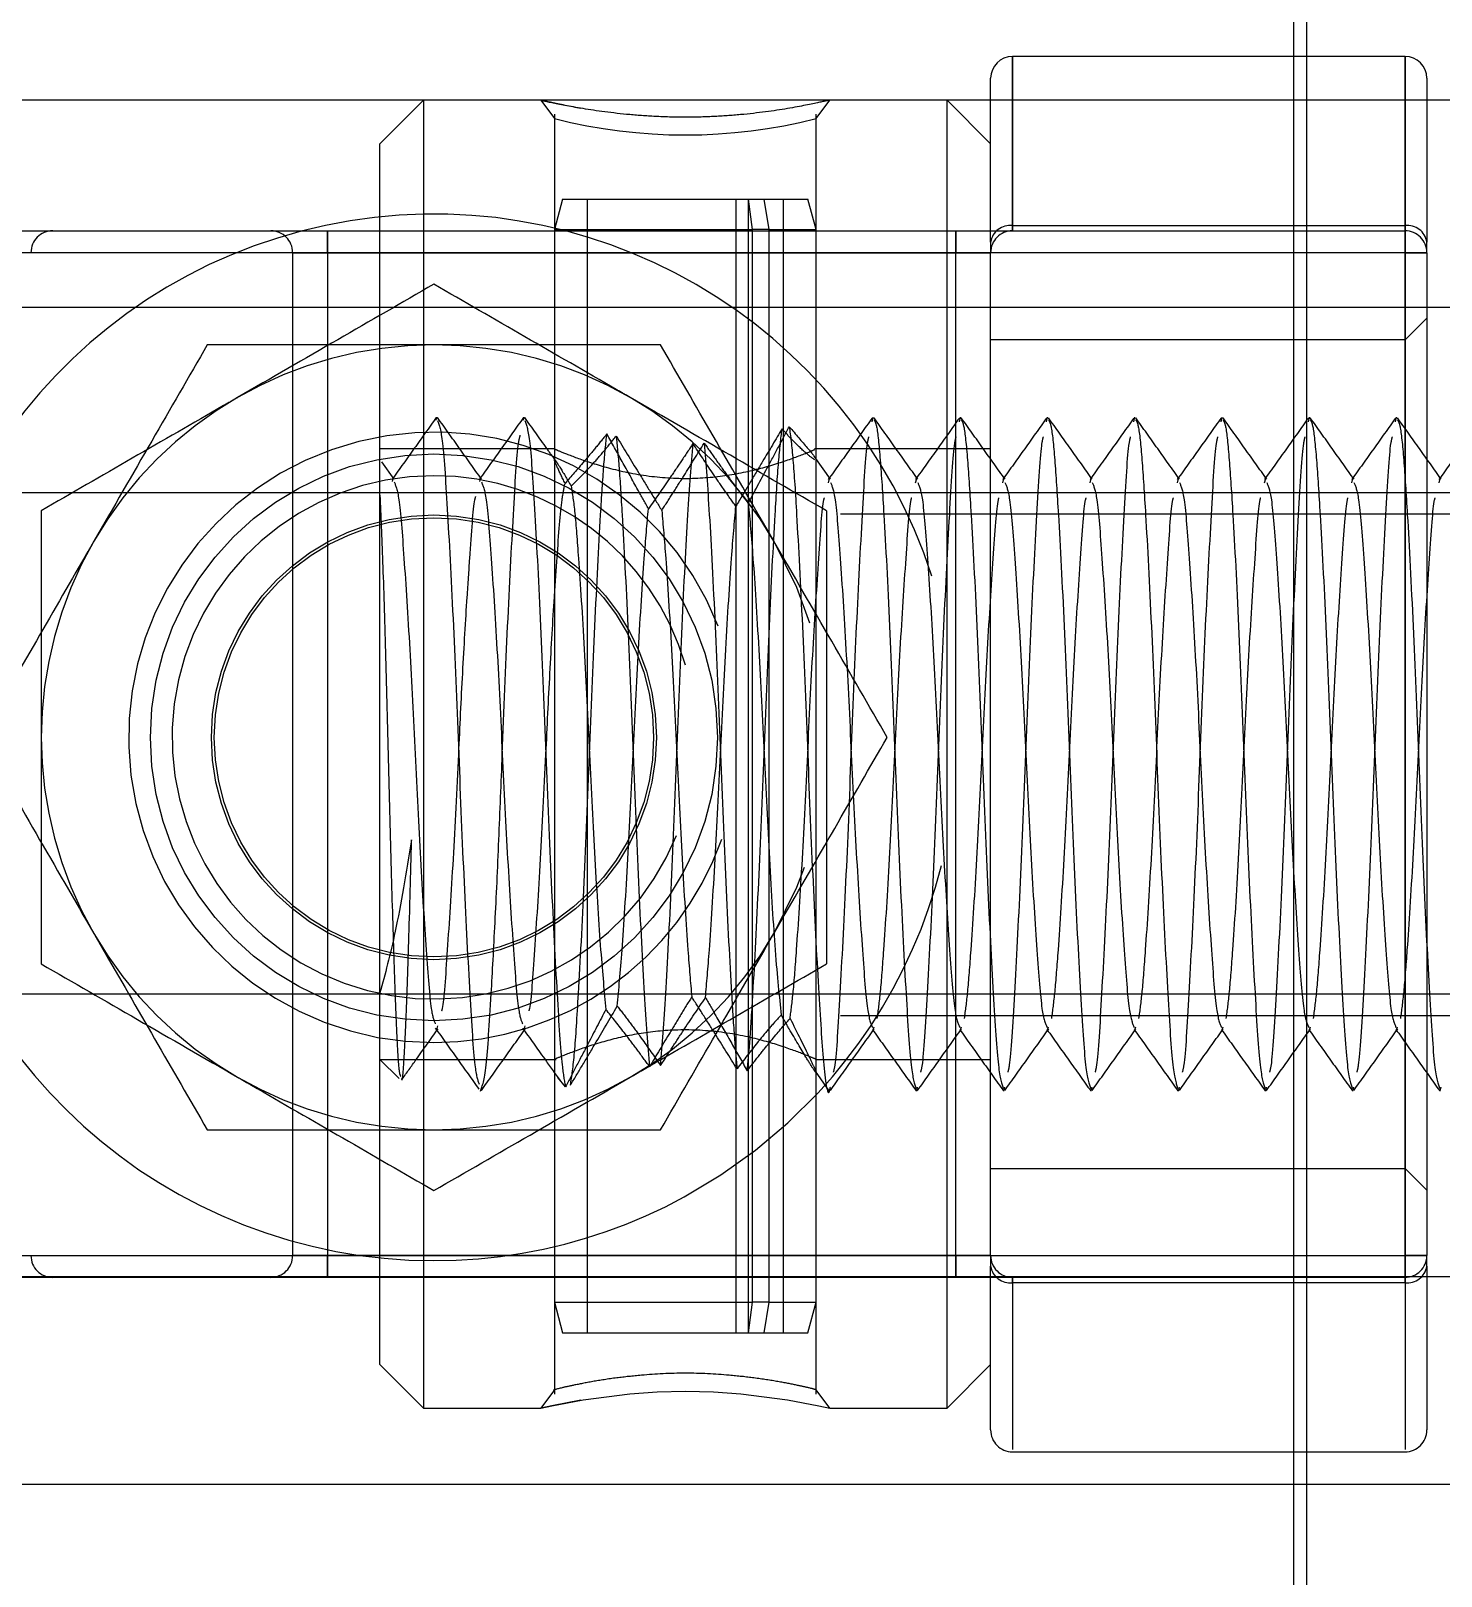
# Model space of a CAD drawing. Header units: metres. Extents: x 0 to 21025, y 0 to 14850.
# Drawn here: x 2113.56 to 2145.89, y 9340.4 to 9375.84 of the extents above; entities that cross this region are included whole.
import ezdxf

# ---------------------------------------------------------------- set-up
doc = ezdxf.new("R2010")
doc.units = ezdxf.units.M
doc.header["$LTSCALE"] = 25
doc.linetypes.add('HIDDEN2', pattern=[4.7625, 3.175, -1.5875])
for name, color, linetype in [('SL1', 8, 'Continuous'), ('SL4', 4, 'Continuous'), ('ST1', 7, 'HIDDEN2')]:
    doc.layers.add(name, color=color, linetype=linetype)

msp = doc.modelspace()

# ---------------------------------------------------------------- linework, layer by layer
at = {"layer": 'SL1'}
msp.add_line((2142.517, 9229.634), (2142.517, 9379.634), dxfattribs=at)
at = {"layer": 'SL4'}
for p, q in [((2142.802, 9379.634), (2142.802, 9375.249)), ((2145.064, 9375.249), (2136.064, 9375.249)), ((2136.064, 9375.249), (2136.064, 9374.249)), ((2145.064, 9374.249), (2145.064, 9375.249)), ((2135.564, 9374.249), (2135.564, 9374.749)), ((2145.564, 9374.749), (2145.564, 9374.249)), ((2248.821, 9374.249), (1961.996, 9374.249)), ((2248.996, 9369.491), (1957.238, 9369.491)), ((2215.019, 9347.261), (1988.496, 9347.261)), ((2248.996, 9342.499), (1957.238, 9342.499))]:
    msp.add_line(p, q, dxfattribs=at)
for centre, start, end in [((2136.064, 9374.749), 90, 180), ((2145.064, 9374.749), 0, 90)]:
    msp.add_arc(centre, 0.5, start, end, dxfattribs=at)
at = {"layer": 'ST1'}
for p, q in [((2136.064, 9371.37), (2136.064, 9375.249)), ((2142.802, 9375.249), (2142.802, 9261.149)), ((2145.064, 9375.249), (2145.064, 9371.37)), ((2122.564, 9374.249), (2121.564, 9373.249)), ((2122.564, 9374.249), (2122.564, 9344.249)), ((2125.25, 9374.249), (2125.564, 9373.827)), ((2131.564, 9373.827), (2131.879, 9374.249)), ((2134.564, 9344.249), (2134.564, 9374.249)), ((2135.564, 9373.249), (2134.564, 9374.249)), ((2135.564, 9370.991), (2135.564, 9374.249)), ((2136.064, 9374.249), (2136.064, 9371.37)), ((2145.064, 9371.37), (2145.064, 9374.249)), ((2145.564, 9374.249), (2145.564, 9370.991)), ((2125.564, 9373.927), (2125.564, 9366.249)), ((2131.564, 9366.232), (2131.564, 9373.927)), ((2121.564, 9345.249), (2121.564, 9373.249)), ((2125.752, 9371.979), (2125.564, 9371.279)), ((2125.752, 9371.979), (2130.011, 9371.979)), ((2126.314, 9371.979), (2126.314, 9345.979)), ((2129.722, 9371.979), (2129.722, 9345.979)), ((2130.009, 9371.979), (2130.009, 9345.979)), ((2130.108, 9371.279), (2130.011, 9371.979)), ((2130.011, 9371.979), (2130.371, 9371.979)), ((2130.371, 9371.979), (2131.377, 9371.979)), ((2130.491, 9371.279), (2130.371, 9371.979)), ((2130.814, 9345.979), (2130.814, 9371.979)), ((2131.564, 9371.279), (2131.377, 9371.979)), ((2136.064, 9371.37), (2145.064, 9371.37)), ((2136.064, 9371.37), (2136.064, 9371.249)), ((2136.064, 9371.249), (2136.064, 9371.37)), ((2145.064, 9371.37), (2145.064, 9371.249)), ((2145.064, 9371.249), (2145.064, 9371.37)), ((2112.714, 9371.249), (2145.064, 9371.249)), ((2120.364, 9370.749), (2120.364, 9371.249)), ((2120.364, 9371.249), (2120.364, 9370.749)), ((2125.564, 9371.279), (2130.108, 9371.279)), ((2125.564, 9371.279), (2125.564, 9346.679)), ((2130.491, 9371.279), (2130.108, 9371.279)), ((2130.108, 9346.679), (2130.108, 9371.279)), ((2130.491, 9371.279), (2131.564, 9371.279)), ((2130.491, 9346.679), (2130.491, 9371.279)), ((2131.564, 9346.679), (2131.564, 9371.279)), ((2134.764, 9370.749), (2134.764, 9371.249)), ((2134.764, 9371.249), (2134.764, 9370.749)), ((2135.564, 9370.991), (2135.564, 9370.749)), ((2145.064, 9371.249), (2145.064, 9370.749)), ((2145.064, 9370.749), (2145.064, 9371.249)), ((2145.564, 9370.749), (2145.564, 9370.991)), ((2145.064, 9370.749), (2112.714, 9370.749)), ((2119.564, 9370.749), (2120.364, 9370.749)), ((2119.564, 9370.749), (2119.564, 9347.749)), ((2120.364, 9370.749), (2119.564, 9370.749)), ((2120.364, 9370.749), (2134.764, 9370.749)), ((2120.364, 9370.749), (2120.364, 9347.749)), ((2134.764, 9370.749), (2135.564, 9370.749)), ((2134.764, 9347.749), (2134.764, 9370.749)), ((2135.564, 9370.749), (2134.764, 9370.749)), ((2135.564, 9347.749), (2135.564, 9370.749)), ((2145.064, 9347.749), (2145.064, 9370.749)), ((2145.564, 9370.749), (2145.064, 9370.749)), ((2145.064, 9370.749), (2145.564, 9370.749)), ((2145.064, 9370.749), (2145.064, 9368.749)), ((2145.564, 9370.749), (2145.564, 9347.749)), ((2251.996, 9369.491), (1957.238, 9369.491)), ((2145.564, 9369.249), (2145.064, 9368.749)), ((2145.064, 9368.749), (2135.564, 9368.749)), ((2145.064, 9368.749), (2145.064, 9349.749)), ((2122.855, 9366.905), (2122.87, 9366.976)), ((2124.855, 9366.905), (2124.87, 9366.976)), ((2132.847, 9366.869), (2132.87, 9366.976)), ((2134.847, 9366.869), (2134.87, 9366.976)), ((2136.847, 9366.869), (2136.87, 9366.976)), ((2138.847, 9366.869), (2138.87, 9366.976)), ((2140.847, 9366.869), (2140.87, 9366.976)), ((2142.847, 9366.869), (2142.87, 9366.976)), ((2144.847, 9366.869), (2144.87, 9366.976)), ((2125.564, 9366.249), (2121.564, 9366.249)), ((2131.895, 9365.553), (2131.515, 9366.086)), ((2135.564, 9366.249), (2131.525, 9366.249)), ((2131.564, 9351.967), (2131.564, 9366.026)), ((2121.891, 9365.557), (2121.607, 9365.956)), ((2125.564, 9365.985), (2125.564, 9351.925)), ((2121.852, 9365.499), (2121.87, 9365.57)), ((2123.852, 9365.499), (2123.87, 9365.57)), ((2131.844, 9365.468), (2131.87, 9365.57)), ((2133.844, 9365.468), (2133.87, 9365.57)), ((2135.844, 9365.468), (2135.87, 9365.57)), ((2137.844, 9365.468), (2137.87, 9365.57)), ((2139.844, 9365.468), (2139.87, 9365.57)), ((2141.844, 9365.468), (2141.87, 9365.57)), ((2143.844, 9365.468), (2143.87, 9365.57)), ((2145.844, 9365.468), (2145.87, 9365.57)), ((1992.496, 9365.249), (2211.496, 9365.249)), ((2211.496, 9364.749), (1992.496, 9364.749)), ((1992.496, 9353.749), (2211.496, 9353.749)), ((2211.496, 9353.249), (1992.496, 9353.249)), ((2122.87, 9352.927), (2122.895, 9353.02)), ((2124.87, 9352.927), (2124.895, 9353.02)), ((2132.87, 9352.927), (2132.894, 9352.993)), ((2134.87, 9352.927), (2134.894, 9352.993)), ((2136.87, 9352.927), (2136.894, 9352.993)), ((2138.87, 9352.927), (2138.894, 9352.993)), ((2140.87, 9352.927), (2140.894, 9352.993)), ((2142.87, 9352.927), (2142.894, 9352.993)), ((2144.87, 9352.927), (2144.894, 9352.993)), ((2121.564, 9352.249), (2125.603, 9352.249)), ((2121.564, 9352.249), (2122.002, 9351.811)), ((2125.564, 9352.265), (2125.564, 9344.57)), ((2131.564, 9352.249), (2135.564, 9352.249)), ((2131.564, 9344.57), (2131.564, 9352.249)), ((2125.599, 9351.895), (2125.591, 9351.925)), ((2131.539, 9351.975), (2131.858, 9351.526)), ((2125.818, 9351.616), (2125.645, 9351.83)), ((2133.87, 9351.521), (2133.89, 9351.612)), ((2135.87, 9351.521), (2135.89, 9351.612)), ((2137.87, 9351.521), (2137.89, 9351.612)), ((2139.87, 9351.521), (2139.89, 9351.612)), ((2141.87, 9351.521), (2141.89, 9351.612)), ((2143.87, 9351.521), (2143.89, 9351.612)), ((2145.87, 9351.521), (2145.89, 9351.612)), ((2135.564, 9349.749), (2145.064, 9349.749)), ((2145.064, 9349.749), (2145.564, 9349.249)), ((2145.064, 9349.749), (2145.064, 9347.749)), ((2112.714, 9347.749), (2145.064, 9347.749)), ((2120.364, 9347.749), (2119.564, 9347.749)), ((2119.564, 9347.749), (2120.364, 9347.749)), ((2134.764, 9347.749), (2120.364, 9347.749)), ((2120.364, 9347.249), (2120.364, 9347.749)), ((2120.364, 9347.749), (2120.364, 9347.249)), ((2134.764, 9347.249), (2134.764, 9347.749)), ((2135.564, 9347.749), (2134.764, 9347.749)), ((2134.764, 9347.749), (2135.564, 9347.749)), ((2134.764, 9347.749), (2134.764, 9347.249)), ((2135.564, 9347.749), (2135.564, 9347.506)), ((2145.564, 9347.749), (2145.064, 9347.749)), ((2145.064, 9347.749), (2145.064, 9347.249)), ((2145.064, 9347.749), (2145.564, 9347.749)), ((2145.064, 9347.249), (2145.064, 9347.749)), ((2145.564, 9347.506), (2145.564, 9347.749)), ((2251.996, 9347.261), (1951.996, 9347.261)), ((2145.064, 9347.249), (2112.714, 9347.249)), ((2135.564, 9343.749), (2135.564, 9347.506)), ((2136.064, 9347.127), (2136.064, 9347.249)), ((2136.064, 9347.249), (2136.064, 9347.127)), ((2145.064, 9347.127), (2145.064, 9347.249)), ((2145.064, 9347.249), (2145.064, 9347.127)), ((2145.564, 9347.506), (2145.564, 9343.749)), ((2145.064, 9347.127), (2136.064, 9347.127)), ((2136.064, 9347.127), (2136.064, 9343.299)), ((2145.064, 9347.127), (2145.064, 9343.299)), ((2125.564, 9346.679), (2130.108, 9346.679)), ((2125.564, 9346.679), (2125.752, 9345.979)), ((2130.011, 9345.979), (2130.108, 9346.679)), ((2130.491, 9346.679), (2130.108, 9346.679)), ((2130.371, 9345.979), (2130.491, 9346.679)), ((2130.491, 9346.679), (2131.564, 9346.679)), ((2131.377, 9345.979), (2131.564, 9346.679)), ((2125.752, 9345.979), (2130.011, 9345.979)), ((2130.011, 9345.979), (2130.371, 9345.979)), ((2130.371, 9345.979), (2131.377, 9345.979)), ((2121.564, 9345.249), (2122.564, 9344.249)), ((2134.564, 9344.249), (2135.564, 9345.249)), ((2125.564, 9344.67), (2125.25, 9344.249)), ((2131.879, 9344.249), (2131.564, 9344.67)), ((2122.564, 9344.249), (2125.25, 9344.249)), ((2131.879, 9344.249), (2134.564, 9344.249)), ((2136.064, 9343.249), (2145.064, 9343.249))]:
    msp.add_line(p, q, dxfattribs=at)
at = {"layer": 'ST1', "flags": 128}
for points in [[(2130.596, 9364.134), (2131.117, 9363.078), (2131.409, 9362.262)], [(2131.292, 9356.649), (2131.117, 9356.189), (2130.596, 9355.134)], [(2126.172, 9344.434), (2125.506, 9344.305), (2125.25, 9344.249), (2125.506, 9344.306), (2126.222, 9344.444), (2127.297, 9344.582), (2127.923, 9344.626), (2128.567, 9344.641), (2129.209, 9344.626), (2129.836, 9344.582), (2130.909, 9344.443), (2131.623, 9344.306), (2131.879, 9344.249), (2131.879, 9344.249)]]:
    msp.add_lwpolyline(points, dxfattribs=at)
at = {"layer": 'ST1'}
for radius in [6.5, 5.1, 5.036]:
    msp.add_circle((2122.802, 9359.634), radius, dxfattribs=at)
for centre, radius, start, end in [((2128.564, 9385.55), 12.101, 255.6458, 284.3543), ((2122.802, 9359.634), 12, 17.9227, 270), ((2136.011, 9370.921), 0.452, 83.2366, 171.0568), ((2145.117, 9370.921), 0.452, 8.9432, 96.7634), ((2114.064, 9370.749), 0.5, 90, 180), ((2119.064, 9370.749), 0.5, 0, 90), ((2136.064, 9370.749), 0.5, 90, 180), ((2145.064, 9370.749), 0.5, 0, 90), ((2122.802, 9359.634), 9, 90, 150), ((2122.802, 9359.634), 9, 30, 90), ((2122.802, 9359.634), 7, 21.375, 270), ((2122.802, 9359.634), 6, 90, 337.9405), ((2122.802, 9359.634), 6, 16.0406, 90), ((2122.802, 9359.634), 9, 150, 210), ((2122.802, 9359.634), 7, 270, 340.4871), ((2122.802, 9359.634), 12, 270, 345.8049), ((2122.802, 9359.634), 9, 210, 270), ((2122.802, 9359.634), 9, 270, 330), ((2114.064, 9347.749), 0.5, 180, 270), ((2119.064, 9347.749), 0.5, 270, 0), ((2136.064, 9347.749), 0.5, 180, 270), ((2145.064, 9347.749), 0.5, 270, 0), ((2136.011, 9347.576), 0.452, 188.9432, 276.7634), ((2145.117, 9347.576), 0.452, 263.2366, 351.0568), ((2136.064, 9343.749), 0.5, 180, 270), ((2145.064, 9343.749), 0.5, 270, 0)]:
    msp.add_arc(centre, radius, start, end, dxfattribs=at)
for points, knots in [([(2131.879, 9374.249), (2131.827, 9374.237), (2131.723, 9374.213), (2130.969, 9374.053), (2130.049, 9373.926), (2129.215, 9373.866), (2128.564, 9373.851), (2127.912, 9373.866), (2127.079, 9373.926), (2126.152, 9374.054), (2125.427, 9374.207), (2125.166, 9374.269), (2125.401, 9374.209), (2125.922, 9374.11), (2126.172, 9374.063)], [0, 0, 0, 0, 0.101742, 0.202799, 0.302648, 0.352799, 0.40214, 0.45142, 0.501684, 0.601534, 0.702618, 0.804466, 0.906104, 1, 1, 1, 1]), ([(2122.802, 9370.026), (2122.071, 9369.604), (2120.596, 9368.752), (2119.071, 9367.872), (2118.302, 9367.428)], [0, 0, 0, 0, 0.495458, 1, 1, 1, 1]), ([(2127.302, 9367.428), (2127.195, 9367.489), (2126.387, 9367.956), (2124.864, 9368.835), (2123.493, 9369.627), (2122.802, 9370.026)], [0, 0, 0, 0, 0.07009, 0.530784, 1, 1, 1, 1]), ([(2117.606, 9368.634), (2117.184, 9367.903), (2116.332, 9366.428), (2115.452, 9364.903), (2115.007, 9364.134)], [0, 0, 0, 0, 0.495458, 1, 1, 1, 1]), ([(2122.802, 9368.634), (2121.388, 9368.634), (2119.629, 9368.634), (2117.938, 9368.634), (2117.606, 9368.634)], [0, 0, 0, 0, 0.803647, 1, 1, 1, 1]), ([(2127.998, 9368.634), (2126.661, 9368.634), (2124.947, 9368.634), (2123.189, 9368.634), (2122.802, 9368.634)], [0, 0, 0, 0, 0.779636, 1, 1, 1, 1]), ([(2130.596, 9364.134), (2130.534, 9364.24), (2130.068, 9365.048), (2129.189, 9366.571), (2128.397, 9367.942), (2127.998, 9368.634)], [0, 0, 0, 0, 0.07009, 0.5307844, 1, 1, 1, 1]), ([(2118.302, 9367.428), (2118.195, 9367.366), (2117.387, 9366.9), (2115.864, 9366.021), (2114.493, 9365.229), (2113.802, 9364.83)], [0, 0, 0, 0, 0.07009, 0.530784, 1, 1, 1, 1]), ([(2131.802, 9364.83), (2131.071, 9365.252), (2129.596, 9366.103), (2128.071, 9366.984), (2127.302, 9367.428)], [0, 0, 0, 0, 0.495458, 1, 1, 1, 1]), ([(2122.855, 9366.968), (2122.688, 9366.733), (2122.353, 9366.263), (2122.018, 9365.794), (2121.85, 9365.559)], [0, 0, 0, 0, 0.500081, 1, 1, 1, 1]), ([(2123.891, 9365.557), (2123.724, 9365.792), (2123.389, 9366.262), (2123.054, 9366.732), (2122.886, 9366.967)], [0, 0, 0, 0, 0.499907, 1, 1, 1, 1]), ([(2122.886, 9366.901), (2122.925, 9366.793), (2123.006, 9366.565), (2123.113, 9364.832), (2123.25, 9362.291), (2123.37, 9359.249), (2123.491, 9356.204), (2123.627, 9353.671), (2123.729, 9351.999), (2123.804, 9351.777), (2123.836, 9351.682)], [0, 0, 0, 0, 0.116203, 0.244917, 0.378922, 0.509506, 0.640089, 0.774094, 0.902809, 1, 1, 1, 1]), ([(2124.855, 9366.968), (2124.688, 9366.733), (2124.353, 9366.263), (2124.018, 9365.794), (2123.85, 9365.559)], [0, 0, 0, 0, 0.500081, 1, 1, 1, 1]), ([(2125.592, 9365.978), (2125.524, 9366.072), (2125.289, 9366.402), (2125.054, 9366.732), (2124.886, 9366.967)], [0, 0, 0, 0, 0.28737, 1, 1, 1, 1]), ([(2124.886, 9366.901), (2124.925, 9366.793), (2125.006, 9366.565), (2125.113, 9364.832), (2125.25, 9362.292), (2125.37, 9359.248), (2125.491, 9356.208), (2125.627, 9353.657), (2125.725, 9352.12), (2125.792, 9351.756), (2125.818, 9351.616)], [0, 0, 0, 0, 0.118163, 0.249048, 0.385314, 0.5181, 0.650886, 0.787151, 0.918037, 1, 1, 1, 1]), ([(2130.009, 9364.997), (2130.152, 9365.268), (2130.386, 9365.708), (2130.701, 9366.295), (2130.866, 9366.604), (2130.949, 9366.758)], [0, 0, 0, 0, 0.441766, 0.719681, 1, 1, 1, 1]), ([(2130.949, 9366.758), (2130.977, 9366.539), (2131.034, 9366.102), (2131.127, 9364.597), (2131.25, 9362.29), (2131.37, 9359.247), (2131.491, 9356.216), (2131.627, 9353.627), (2131.739, 9351.994), (2131.834, 9351.321), (2131.883, 9351.578), (2131.89, 9351.612)], [0, 0, 0, 0, 0.092097, 0.18371, 0.318611, 0.450066, 0.581522, 0.716422, 0.845996, 0.979728, 1, 1, 1, 1]), ([(2130.949, 9366.758), (2131.096, 9366.586), (2131.364, 9366.271), (2131.563, 9366.037), (2131.544, 9366.028), (2131.538, 9366.026)], [0, 0, 0, 0, 0.456539, 0.833311, 1, 1, 1, 1]), ([(2132.847, 9366.957), (2132.68, 9366.722), (2132.345, 9366.252), (2132.01, 9365.783), (2131.842, 9365.548)], [0, 0, 0, 0, 0.500089, 1, 1, 1, 1]), ([(2133.895, 9365.553), (2133.728, 9365.787), (2133.393, 9366.256), (2133.059, 9366.726), (2132.891, 9366.96)], [0, 0, 0, 0, 0.499958, 1, 1, 1, 1]), ([(2132.891, 9366.917), (2132.911, 9366.883), (2132.96, 9366.794), (2133.033, 9366.066), (2133.127, 9364.612), (2133.25, 9362.284), (2133.37, 9359.25), (2133.491, 9356.206), (2133.627, 9353.664), (2133.736, 9351.917), (2133.818, 9351.689), (2133.858, 9351.578)], [0, 0, 0, 0, 0.057357, 0.147127, 0.236426, 0.367918, 0.496052, 0.624187, 0.755679, 0.88198, 1, 1, 1, 1]), ([(2134.847, 9366.957), (2134.68, 9366.722), (2134.345, 9366.252), (2134.01, 9365.783), (2133.842, 9365.548)], [0, 0, 0, 0, 0.500089, 1, 1, 1, 1]), ([(2135.895, 9365.553), (2135.728, 9365.787), (2135.393, 9366.256), (2135.059, 9366.726), (2134.891, 9366.96)], [0, 0, 0, 0, 0.499958, 1, 1, 1, 1]), ([(2134.891, 9366.917), (2134.911, 9366.883), (2134.96, 9366.794), (2135.033, 9366.066), (2135.127, 9364.612), (2135.25, 9362.284), (2135.37, 9359.25), (2135.491, 9356.206), (2135.627, 9353.664), (2135.736, 9351.917), (2135.818, 9351.689), (2135.858, 9351.578)], [0, 0, 0, 0, 0.057357, 0.147127, 0.236426, 0.367918, 0.496052, 0.624187, 0.755679, 0.88198, 1, 1, 1, 1]), ([(2136.847, 9366.957), (2136.68, 9366.722), (2136.345, 9366.252), (2136.01, 9365.783), (2135.842, 9365.548)], [0, 0, 0, 0, 0.500089, 1, 1, 1, 1]), ([(2137.895, 9365.553), (2137.728, 9365.787), (2137.393, 9366.256), (2137.059, 9366.726), (2136.891, 9366.96)], [0, 0, 0, 0, 0.499958, 1, 1, 1, 1]), ([(2136.891, 9366.917), (2136.911, 9366.883), (2136.96, 9366.794), (2137.033, 9366.066), (2137.127, 9364.612), (2137.25, 9362.284), (2137.37, 9359.25), (2137.491, 9356.206), (2137.627, 9353.664), (2137.736, 9351.917), (2137.818, 9351.689), (2137.858, 9351.578)], [0, 0, 0, 0, 0.057357, 0.147127, 0.236426, 0.367918, 0.496052, 0.624187, 0.755679, 0.88198, 1, 1, 1, 1]), ([(2138.847, 9366.957), (2138.68, 9366.722), (2138.345, 9366.252), (2138.01, 9365.783), (2137.842, 9365.548)], [0, 0, 0, 0, 0.500089, 1, 1, 1, 1]), ([(2139.895, 9365.553), (2139.728, 9365.787), (2139.393, 9366.256), (2139.059, 9366.726), (2138.891, 9366.96)], [0, 0, 0, 0, 0.4999583, 1, 1, 1, 1]), ([(2138.891, 9366.917), (2138.911, 9366.883), (2138.96, 9366.794), (2139.033, 9366.066), (2139.127, 9364.612), (2139.25, 9362.284), (2139.37, 9359.25), (2139.491, 9356.206), (2139.627, 9353.664), (2139.736, 9351.917), (2139.818, 9351.689), (2139.858, 9351.578)], [0, 0, 0, 0, 0.057357, 0.147127, 0.236426, 0.367918, 0.496052, 0.624187, 0.755679, 0.88198, 1, 1, 1, 1]), ([(2140.847, 9366.957), (2140.68, 9366.722), (2140.345, 9366.252), (2140.01, 9365.783), (2139.842, 9365.548)], [0, 0, 0, 0, 0.500089, 1, 1, 1, 1]), ([(2141.895, 9365.553), (2141.728, 9365.787), (2141.393, 9366.256), (2141.059, 9366.726), (2140.891, 9366.96)], [0, 0, 0, 0, 0.499958, 1, 1, 1, 1]), ([(2140.891, 9366.917), (2140.911, 9366.883), (2140.96, 9366.794), (2141.033, 9366.066), (2141.127, 9364.612), (2141.25, 9362.284), (2141.37, 9359.25), (2141.491, 9356.206), (2141.627, 9353.664), (2141.736, 9351.917), (2141.818, 9351.689), (2141.858, 9351.578)], [0, 0, 0, 0, 0.057357, 0.147127, 0.236426, 0.367918, 0.496052, 0.624187, 0.755679, 0.88198, 1, 1, 1, 1]), ([(2142.847, 9366.957), (2142.68, 9366.722), (2142.345, 9366.252), (2142.01, 9365.783), (2141.842, 9365.548)], [0, 0, 0, 0, 0.500089, 1, 1, 1, 1]), ([(2143.895, 9365.553), (2143.728, 9365.787), (2143.393, 9366.256), (2143.059, 9366.726), (2142.891, 9366.96)], [0, 0, 0, 0, 0.499958, 1, 1, 1, 1]), ([(2142.891, 9366.917), (2142.911, 9366.883), (2142.96, 9366.794), (2143.033, 9366.066), (2143.127, 9364.612), (2143.25, 9362.284), (2143.37, 9359.25), (2143.491, 9356.206), (2143.627, 9353.664), (2143.736, 9351.917), (2143.818, 9351.689), (2143.858, 9351.578)], [0, 0, 0, 0, 0.057357, 0.147127, 0.236426, 0.367918, 0.496052, 0.624187, 0.755679, 0.88198, 1, 1, 1, 1]), ([(2144.847, 9366.957), (2144.68, 9366.722), (2144.345, 9366.252), (2144.01, 9365.783), (2143.842, 9365.548)], [0, 0, 0, 0, 0.500089, 1, 1, 1, 1]), ([(2145.895, 9365.553), (2145.728, 9365.787), (2145.393, 9366.256), (2145.059, 9366.726), (2144.891, 9366.96)], [0, 0, 0, 0, 0.499958, 1, 1, 1, 1]), ([(2144.891, 9366.917), (2144.911, 9366.883), (2144.96, 9366.794), (2145.033, 9366.066), (2145.127, 9364.612), (2145.25, 9362.284), (2145.37, 9359.25), (2145.491, 9356.206), (2145.627, 9353.664), (2145.736, 9351.917), (2145.818, 9351.689), (2145.858, 9351.578)], [0, 0, 0, 0, 0.057357, 0.147127, 0.236426, 0.367918, 0.496052, 0.624187, 0.755679, 0.88198, 1, 1, 1, 1]), ([(2146.847, 9366.957), (2146.68, 9366.722), (2146.345, 9366.252), (2146.01, 9365.783), (2145.842, 9365.548)], [0, 0, 0, 0, 0.5000892, 1, 1, 1, 1]), ([(2123.87, 9351.521), (2123.914, 9351.639), (2124.001, 9351.871), (2124.101, 9353.465), (2124.204, 9355.338), (2124.292, 9357.241), (2124.383, 9359.584), (2124.491, 9362.302), (2124.627, 9364.798), (2124.712, 9366.309), (2124.768, 9366.513), (2124.782, 9366.563)], [0, 0, 0, 0, 0.1381153, 0.2719361, 0.3651319, 0.4583239, 0.5480168, 0.6837807, 0.823102, 0.9569227, 1, 1, 1, 1]), ([(2126.767, 9366.593), (2126.678, 9366.483), (2126.499, 9366.261), (2126.151, 9365.847), (2125.946, 9365.615), (2125.808, 9365.458)], [0, 0, 0, 0, 0.245874, 0.491876, 1, 1, 1, 1]), ([(2125.932, 9351.657), (2125.964, 9351.866), (2126.027, 9352.281), (2126.124, 9353.849), (2126.25, 9356.208), (2126.37, 9359.249), (2126.491, 9362.289), (2126.609, 9364.518), (2126.696, 9365.921), (2126.743, 9366.37), (2126.767, 9366.593)], [0, 0, 0, 0, 0.113372, 0.2252489, 0.3767018, 0.5242875, 0.6718732, 0.8233261, 0.912077, 1, 1, 1, 1]), ([(2125.948, 9365.397), (2126.108, 9365.554), (2126.346, 9365.785), (2126.71, 9366.208), (2126.89, 9366.431), (2126.98, 9366.544)], [0, 0, 0, 0, 0.509215, 0.752961, 1, 1, 1, 1]), ([(2127.718, 9364.877), (2127.638, 9365.022), (2127.437, 9365.385), (2127.117, 9365.961), (2126.884, 9366.382), (2126.767, 9366.593)], [0, 0, 0, 0, 0.248503, 0.623083, 1, 1, 1, 1]), ([(2126.98, 9366.544), (2127.002, 9366.321), (2127.047, 9365.874), (2127.132, 9364.497), (2127.249, 9362.29), (2127.37, 9359.244), (2127.491, 9356.224), (2127.628, 9353.564), (2127.706, 9352.574), (2127.746, 9352.08)], [0, 0, 0, 0, 0.091539, 0.184266, 0.349273, 0.510066, 0.67086, 0.835866, 1, 1, 1, 1]), ([(2126.98, 9366.544), (2127.15, 9366.266), (2127.406, 9365.847), (2127.757, 9365.274), (2127.936, 9364.984), (2128.026, 9364.839)], [0, 0, 0, 0, 0.496833, 0.748087, 1, 1, 1, 1]), ([(2128.026, 9364.839), (2128.112, 9364.972), (2128.284, 9365.238), (2128.609, 9365.753), (2128.846, 9366.135), (2128.998, 9366.383)], [0, 0, 0, 0, 0.260982, 0.521952, 1, 1, 1, 1]), ([(2128.998, 9366.383), (2129.036, 9365.897), (2129.114, 9364.907), (2129.249, 9362.273), (2129.37, 9359.253), (2129.491, 9356.208), (2129.606, 9354.03), (2129.69, 9352.691), (2129.731, 9352.248), (2129.751, 9352.029)], [0, 0, 0, 0, 0.162123, 0.329894, 0.49338, 0.656866, 0.824637, 0.913089, 1, 1, 1, 1]), ([(2128.998, 9366.383), (2129.089, 9366.253), (2129.271, 9365.994), (2129.607, 9365.526), (2129.854, 9365.201), (2130.009, 9364.997)], [0, 0, 0, 0, 0.272181, 0.544383, 1, 1, 1, 1]), ([(2130.783, 9366.708), (2130.636, 9366.462), (2130.394, 9366.058), (2130.035, 9365.455), (2129.828, 9365.107), (2129.724, 9364.932)], [0, 0, 0, 0, 0.433845, 0.716111, 1, 1, 1, 1]), ([(2129.984, 9351.987), (2130.006, 9352.208), (2130.049, 9352.654), (2130.133, 9354.013), (2130.249, 9356.209), (2130.37, 9359.248), (2130.491, 9362.289), (2130.612, 9364.57), (2130.703, 9366.041), (2130.757, 9366.485), (2130.783, 9366.708)], [0, 0, 0, 0, 0.085004, 0.171301, 0.329311, 0.483287, 0.637262, 0.795272, 0.897616, 1, 1, 1, 1]), ([(2131.531, 9366.002), (2131.477, 9366.038), (2131.37, 9366.111), (2131.073, 9366.391), (2130.864, 9366.619), (2130.783, 9366.708)], [0, 0, 0, 0, 0.3809856, 0.7602274, 1, 1, 1, 1]), ([(2131.963, 9351.954), (2131.975, 9352), (2132.029, 9352.202), (2132.113, 9353.702), (2132.25, 9356.197), (2132.37, 9359.248), (2132.491, 9362.301), (2132.628, 9364.793), (2132.71, 9366.283), (2132.763, 9366.485), (2132.774, 9366.527)], [0, 0, 0, 0, 0.043096, 0.193298, 0.349673, 0.502056, 0.654439, 0.810815, 0.961016, 1, 1, 1, 1]), ([(2133.963, 9351.954), (2133.975, 9352), (2134.029, 9352.202), (2134.113, 9353.702), (2134.25, 9356.197), (2134.37, 9359.248), (2134.491, 9362.301), (2134.628, 9364.793), (2134.71, 9366.283), (2134.763, 9366.485), (2134.774, 9366.527)], [0, 0, 0, 0, 0.043096, 0.193298, 0.349673, 0.502056, 0.654439, 0.810815, 0.961016, 1, 1, 1, 1]), ([(2135.963, 9351.954), (2135.975, 9352), (2136.029, 9352.202), (2136.113, 9353.702), (2136.25, 9356.197), (2136.37, 9359.248), (2136.491, 9362.301), (2136.628, 9364.793), (2136.71, 9366.283), (2136.763, 9366.485), (2136.774, 9366.527)], [0, 0, 0, 0, 0.043096, 0.193298, 0.349673, 0.502056, 0.654439, 0.810815, 0.961016, 1, 1, 1, 1]), ([(2137.963, 9351.954), (2137.975, 9352), (2138.029, 9352.202), (2138.113, 9353.702), (2138.25, 9356.197), (2138.37, 9359.248), (2138.491, 9362.301), (2138.628, 9364.793), (2138.71, 9366.283), (2138.763, 9366.485), (2138.774, 9366.527)], [0, 0, 0, 0, 0.043096, 0.193298, 0.349673, 0.502056, 0.654439, 0.810815, 0.961016, 1, 1, 1, 1]), ([(2139.963, 9351.954), (2139.975, 9352), (2140.029, 9352.202), (2140.113, 9353.702), (2140.25, 9356.197), (2140.37, 9359.248), (2140.491, 9362.301), (2140.628, 9364.793), (2140.71, 9366.283), (2140.763, 9366.485), (2140.774, 9366.527)], [0, 0, 0, 0, 0.043096, 0.193298, 0.349673, 0.502056, 0.654439, 0.810815, 0.961016, 1, 1, 1, 1]), ([(2141.963, 9351.954), (2141.975, 9352), (2142.029, 9352.202), (2142.113, 9353.702), (2142.25, 9356.197), (2142.37, 9359.248), (2142.491, 9362.301), (2142.628, 9364.793), (2142.71, 9366.283), (2142.763, 9366.485), (2142.774, 9366.527)], [0, 0, 0, 0, 0.043096, 0.193298, 0.349673, 0.502056, 0.654439, 0.810815, 0.961016, 1, 1, 1, 1]), ([(2143.963, 9351.954), (2143.975, 9352), (2144.029, 9352.202), (2144.113, 9353.702), (2144.25, 9356.197), (2144.37, 9359.248), (2144.491, 9362.301), (2144.628, 9364.793), (2144.71, 9366.283), (2144.763, 9366.485), (2144.774, 9366.527)], [0, 0, 0, 0, 0.043096, 0.193298, 0.349673, 0.502056, 0.654439, 0.810815, 0.961016, 1, 1, 1, 1]), ([(2125.564, 9366.249), (2125.594, 9366.235), (2125.655, 9366.209), (2126.123, 9366.021), (2126.832, 9365.79), (2127.762, 9365.597), (2128.772, 9365.551), (2129.712, 9365.657), (2130.535, 9365.86), (2131.175, 9366.085), (2131.54, 9366.238), (2131.529, 9366.234), (2131.525, 9366.232)], [0, 0, 0, 0, 0.100992, 0.2018, 0.307462, 0.418612, 0.524102, 0.621006, 0.720097, 0.828088, 0.938757, 1, 1, 1, 1]), ([(2128.741, 9366.372), (2128.653, 9366.24), (2128.477, 9365.975), (2128.138, 9365.473), (2127.883, 9365.11), (2127.718, 9364.877)], [0, 0, 0, 0, 0.262288, 0.524583, 1, 1, 1, 1]), ([(2127.997, 9352.105), (2128.036, 9352.593), (2128.114, 9353.583), (2128.249, 9356.223), (2128.37, 9359.249), (2128.491, 9362.274), (2128.626, 9364.898), (2128.703, 9365.888), (2128.741, 9366.372)], [0, 0, 0, 0, 0.165658, 0.335718, 0.501437, 0.667155, 0.837216, 1, 1, 1, 1]), ([(2129.724, 9364.932), (2129.634, 9365.059), (2129.453, 9365.311), (2129.124, 9365.79), (2128.889, 9366.147), (2128.741, 9366.372)], [0, 0, 0, 0, 0.270831, 0.541621, 1, 1, 1, 1]), ([(2125.808, 9365.458), (2125.741, 9365.598), (2125.624, 9365.841), (2125.551, 9366.016), (2125.577, 9366.005), (2125.701, 9365.815), (2125.853, 9365.557), (2125.948, 9365.397)], [0, 0, 0, 0, 0.2320621, 0.4053342, 0.5794247, 0.7391837, 1, 1, 1, 1]), ([(2121.89, 9365.494), (2121.927, 9365.408), (2122.007, 9365.223), (2122.113, 9363.815), (2122.25, 9361.738), (2122.37, 9359.249), (2122.491, 9356.758), (2122.627, 9354.687), (2122.729, 9353.323), (2122.802, 9353.143), (2122.834, 9353.066)], [0, 0, 0, 0, 0.112986, 0.242437, 0.377219, 0.508553, 0.639887, 0.774669, 0.90412, 1, 1, 1, 1]), ([(2123.89, 9365.494), (2123.927, 9365.408), (2124.007, 9365.223), (2124.113, 9363.815), (2124.25, 9361.738), (2124.37, 9359.249), (2124.491, 9356.758), (2124.627, 9354.687), (2124.729, 9353.323), (2124.802, 9353.143), (2124.834, 9353.066)], [0, 0, 0, 0, 0.112986, 0.242437, 0.377219, 0.508553, 0.639887, 0.774669, 0.90412, 1, 1, 1, 1]), ([(2124.984, 9353.359), (2124.989, 9353.377), (2125.036, 9353.538), (2125.113, 9354.726), (2125.25, 9356.746), (2125.361, 9359.061), (2125.461, 9361.149), (2125.551, 9362.67), (2125.647, 9364.081), (2125.722, 9365.041), (2125.785, 9365.349), (2125.808, 9365.458)], [0, 0, 0, 0, 0.018267, 0.165621, 0.319042, 0.468539, 0.582958, 0.701335, 0.772441, 0.919794, 1, 1, 1, 1]), ([(2125.948, 9365.397), (2125.976, 9365.218), (2126.033, 9364.861), (2126.126, 9363.627), (2126.25, 9361.737), (2126.37, 9359.245), (2126.491, 9356.774), (2126.627, 9354.606), (2126.706, 9353.796), (2126.744, 9353.394)], [0, 0, 0, 0, 0.109023, 0.217406, 0.376039, 0.530614, 0.685189, 0.843822, 1, 1, 1, 1]), ([(2131.893, 9365.481), (2131.929, 9365.397), (2132.008, 9365.213), (2132.113, 9363.814), (2132.25, 9361.738), (2132.37, 9359.248), (2132.491, 9356.759), (2132.627, 9354.68), (2132.735, 9353.257), (2132.817, 9353.07), (2132.856, 9352.981)], [0, 0, 0, 0, 0.107376, 0.2343318, 0.3665153, 0.4953177, 0.6241201, 0.7563035, 0.8832593, 1, 1, 1, 1]), ([(2133.893, 9365.481), (2133.929, 9365.397), (2134.008, 9365.213), (2134.113, 9363.814), (2134.25, 9361.738), (2134.37, 9359.248), (2134.491, 9356.759), (2134.627, 9354.68), (2134.735, 9353.257), (2134.817, 9353.07), (2134.856, 9352.981)], [0, 0, 0, 0, 0.107376, 0.2343318, 0.3665153, 0.4953177, 0.6241201, 0.7563035, 0.8832593, 1, 1, 1, 1]), ([(2135.893, 9365.481), (2135.929, 9365.397), (2136.008, 9365.213), (2136.113, 9363.814), (2136.25, 9361.738), (2136.37, 9359.248), (2136.491, 9356.759), (2136.627, 9354.68), (2136.735, 9353.257), (2136.817, 9353.07), (2136.856, 9352.981)], [0, 0, 0, 0, 0.107376, 0.234332, 0.366515, 0.495318, 0.62412, 0.756304, 0.883259, 1, 1, 1, 1]), ([(2137.893, 9365.481), (2137.929, 9365.397), (2138.008, 9365.213), (2138.113, 9363.814), (2138.25, 9361.738), (2138.37, 9359.248), (2138.491, 9356.759), (2138.627, 9354.68), (2138.735, 9353.257), (2138.817, 9353.07), (2138.856, 9352.981)], [0, 0, 0, 0, 0.107376, 0.234332, 0.366515, 0.495318, 0.62412, 0.756304, 0.883259, 1, 1, 1, 1]), ([(2139.893, 9365.481), (2139.929, 9365.397), (2140.008, 9365.213), (2140.113, 9363.814), (2140.25, 9361.738), (2140.37, 9359.248), (2140.491, 9356.759), (2140.627, 9354.68), (2140.735, 9353.257), (2140.817, 9353.07), (2140.856, 9352.981)], [0, 0, 0, 0, 0.107376, 0.2343318, 0.3665153, 0.4953177, 0.6241201, 0.7563035, 0.8832593, 1, 1, 1, 1]), ([(2141.893, 9365.481), (2141.929, 9365.397), (2142.008, 9365.213), (2142.113, 9363.814), (2142.25, 9361.738), (2142.37, 9359.248), (2142.491, 9356.759), (2142.627, 9354.68), (2142.735, 9353.257), (2142.817, 9353.07), (2142.856, 9352.981)], [0, 0, 0, 0, 0.107376, 0.2343318, 0.3665153, 0.4953177, 0.6241201, 0.7563035, 0.8832593, 1, 1, 1, 1]), ([(2143.893, 9365.481), (2143.929, 9365.397), (2144.008, 9365.213), (2144.113, 9363.814), (2144.25, 9361.738), (2144.37, 9359.248), (2144.491, 9356.759), (2144.627, 9354.68), (2144.735, 9353.257), (2144.817, 9353.07), (2144.856, 9352.981)], [0, 0, 0, 0, 0.107376, 0.234332, 0.366515, 0.495318, 0.62412, 0.756304, 0.883259, 1, 1, 1, 1]), ([(2121.564, 9365.188), (2121.585, 9364.715), (2121.626, 9363.769), (2121.693, 9361.638), (2121.753, 9359.267), (2121.812, 9356.844), (2121.879, 9354.637), (2121.941, 9352.941), (2121.993, 9351.928), (2122.03, 9351.876), (2122.045, 9351.855)], [0, 0, 0, 0, 0.127856, 0.255712, 0.383567, 0.511324, 0.64267, 0.774035, 0.905324, 1, 1, 1, 1]), ([(2122.984, 9353.359), (2122.989, 9353.377), (2123.036, 9353.538), (2123.113, 9354.726), (2123.25, 9356.746), (2123.361, 9359.062), (2123.461, 9361.147), (2123.551, 9362.677), (2123.648, 9364.06), (2123.707, 9364.975), (2123.756, 9365.137), (2123.763, 9365.16)], [0, 0, 0, 0, 0.0193302, 0.1752621, 0.3376147, 0.4958145, 0.6168944, 0.7421629, 0.8174078, 0.9733396, 1, 1, 1, 1]), ([(2130.009, 9364.997), (2130.044, 9364.619), (2130.118, 9363.812), (2130.249, 9361.725), (2130.37, 9359.248), (2130.491, 9356.774), (2130.633, 9354.498), (2130.718, 9353.693), (2130.763, 9353.266)], [0, 0, 0, 0, 0.147821, 0.315698, 0.479282, 0.642865, 0.810742, 1, 1, 1, 1]), ([(2130.965, 9353.189), (2130.99, 9353.371), (2131.04, 9353.738), (2131.13, 9354.915), (2131.25, 9356.763), (2131.37, 9359.245), (2131.491, 9361.75), (2131.628, 9363.77), (2131.704, 9364.953), (2131.75, 9365.114), (2131.755, 9365.13)], [0, 0, 0, 0, 0.098651, 0.197725, 0.357803, 0.513786, 0.669769, 0.829847, 0.983594, 1, 1, 1, 1]), ([(2132.965, 9353.189), (2132.99, 9353.371), (2133.04, 9353.738), (2133.13, 9354.915), (2133.25, 9356.763), (2133.37, 9359.245), (2133.491, 9361.75), (2133.628, 9363.77), (2133.704, 9364.953), (2133.75, 9365.114), (2133.755, 9365.13)], [0, 0, 0, 0, 0.098651, 0.197725, 0.357803, 0.513786, 0.669769, 0.829847, 0.983594, 1, 1, 1, 1]), ([(2134.965, 9353.189), (2134.99, 9353.371), (2135.04, 9353.738), (2135.13, 9354.915), (2135.25, 9356.763), (2135.37, 9359.245), (2135.491, 9361.75), (2135.628, 9363.77), (2135.704, 9364.953), (2135.75, 9365.114), (2135.755, 9365.13)], [0, 0, 0, 0, 0.098651, 0.197725, 0.357803, 0.513786, 0.669769, 0.829847, 0.983594, 1, 1, 1, 1]), ([(2136.965, 9353.189), (2136.99, 9353.371), (2137.04, 9353.738), (2137.13, 9354.915), (2137.25, 9356.763), (2137.37, 9359.245), (2137.491, 9361.75), (2137.628, 9363.77), (2137.704, 9364.953), (2137.75, 9365.114), (2137.755, 9365.13)], [0, 0, 0, 0, 0.098651, 0.197725, 0.357803, 0.513786, 0.669769, 0.829847, 0.983594, 1, 1, 1, 1]), ([(2138.965, 9353.189), (2138.99, 9353.371), (2139.04, 9353.738), (2139.13, 9354.915), (2139.25, 9356.763), (2139.37, 9359.245), (2139.491, 9361.75), (2139.628, 9363.77), (2139.704, 9364.953), (2139.75, 9365.114), (2139.755, 9365.13)], [0, 0, 0, 0, 0.098651, 0.197725, 0.357803, 0.513786, 0.669769, 0.829847, 0.983594, 1, 1, 1, 1]), ([(2140.965, 9353.189), (2140.99, 9353.371), (2141.04, 9353.738), (2141.13, 9354.915), (2141.25, 9356.763), (2141.37, 9359.245), (2141.491, 9361.75), (2141.628, 9363.77), (2141.704, 9364.953), (2141.75, 9365.114), (2141.755, 9365.13)], [0, 0, 0, 0, 0.098651, 0.197725, 0.357803, 0.513786, 0.669769, 0.829847, 0.983594, 1, 1, 1, 1]), ([(2142.965, 9353.189), (2142.99, 9353.371), (2143.04, 9353.738), (2143.13, 9354.915), (2143.25, 9356.763), (2143.37, 9359.245), (2143.491, 9361.75), (2143.628, 9363.77), (2143.704, 9364.953), (2143.75, 9365.114), (2143.755, 9365.13)], [0, 0, 0, 0, 0.098651, 0.197725, 0.357803, 0.513786, 0.669769, 0.829847, 0.983594, 1, 1, 1, 1]), ([(2144.965, 9353.189), (2144.99, 9353.371), (2145.04, 9353.738), (2145.13, 9354.915), (2145.25, 9356.763), (2145.37, 9359.245), (2145.491, 9361.75), (2145.628, 9363.77), (2145.704, 9364.953), (2145.75, 9365.114), (2145.755, 9365.13)], [0, 0, 0, 0, 0.098651, 0.197725, 0.357803, 0.513786, 0.669769, 0.829847, 0.983594, 1, 1, 1, 1]), ([(2113.802, 9364.83), (2113.802, 9364.394), (2113.802, 9362.7), (2113.802, 9360.94), (2113.802, 9359.634)], [0, 0, 0, 0, 0.257551, 1, 1, 1, 1]), ([(2127.005, 9353.47), (2127.041, 9353.855), (2127.117, 9354.664), (2127.249, 9356.773), (2127.37, 9359.248), (2127.491, 9361.725), (2127.618, 9363.73), (2127.688, 9364.529), (2127.718, 9364.877)], [0, 0, 0, 0, 0.161443, 0.339076, 0.512165, 0.685254, 0.862887, 1, 1, 1, 1]), ([(2128.026, 9364.839), (2128.055, 9364.501), (2128.124, 9363.705), (2128.25, 9361.725), (2128.37, 9359.249), (2128.491, 9356.772), (2128.615, 9354.807), (2128.684, 9354.014), (2128.712, 9353.682)], [0, 0, 0, 0, 0.136753, 0.32167, 0.501858, 0.682045, 0.866962, 1, 1, 1, 1]), ([(2129.027, 9353.665), (2129.056, 9354.002), (2129.124, 9354.796), (2129.25, 9356.772), (2129.37, 9359.249), (2129.491, 9361.725), (2129.62, 9363.767), (2129.692, 9364.57), (2129.724, 9364.932)], [0, 0, 0, 0, 0.1333333, 0.3150321, 0.4920832, 0.6691343, 0.8508331, 1, 1, 1, 1]), ([(2131.802, 9364.83), (2131.802, 9364.394), (2131.802, 9362.7), (2131.802, 9360.94), (2131.802, 9359.634)], [0, 0, 0, 0, 0.257551, 1, 1, 1, 1]), ([(2115.007, 9364.134), (2114.946, 9364.027), (2114.479, 9363.219), (2113.6, 9361.696), (2112.809, 9360.325), (2112.409, 9359.634)], [0, 0, 0, 0, 0.07009, 0.530784, 1, 1, 1, 1]), ([(2133.194, 9359.634), (2132.772, 9360.364), (2131.92, 9361.839), (2131.04, 9363.364), (2130.596, 9364.134)], [0, 0, 0, 0, 0.495458, 1, 1, 1, 1]), ([(2112.409, 9359.634), (2112.831, 9358.903), (2113.683, 9357.428), (2114.563, 9355.903), (2115.007, 9355.134)], [0, 0, 0, 0, 0.495458, 1, 1, 1, 1]), ([(2113.802, 9359.634), (2113.802, 9359.161), (2113.802, 9357.402), (2113.802, 9355.69), (2113.802, 9354.437)], [0, 0, 0, 0, 0.268634, 1, 1, 1, 1]), ([(2130.596, 9355.134), (2130.657, 9355.24), (2131.124, 9356.048), (2132.003, 9357.571), (2132.795, 9358.942), (2133.194, 9359.634)], [0, 0, 0, 0, 0.07009, 0.530784, 1, 1, 1, 1]), ([(2131.802, 9359.634), (2131.802, 9359.161), (2131.802, 9357.402), (2131.802, 9355.69), (2131.802, 9354.437)], [0, 0, 0, 0, 0.2686336, 1, 1, 1, 1]), ([(2122.291, 9357.287), (2122.167, 9356.54), (2121.93, 9355.114), (2121.682, 9354.205), (2121.564, 9353.772)], [0, 0, 0, 0, 0.523722, 1, 1, 1, 1]), ([(2122.059, 9351.807), (2122.061, 9351.798), (2122.084, 9351.7), (2122.128, 9352.31), (2122.185, 9353.647), (2122.243, 9355.454), (2122.278, 9356.773), (2122.291, 9357.287)], [0, 0, 0, 0, 0.024344, 0.290236, 0.55602, 0.826852, 1, 1, 1, 1]), ([(2115.007, 9355.134), (2115.069, 9355.027), (2115.535, 9354.219), (2116.415, 9352.696), (2117.206, 9351.325), (2117.606, 9350.634)], [0, 0, 0, 0, 0.07009, 0.5307844, 1, 1, 1, 1]), ([(2127.998, 9350.634), (2128.42, 9351.364), (2129.271, 9352.839), (2130.152, 9354.364), (2130.596, 9355.134)], [0, 0, 0, 0, 0.495458, 1, 1, 1, 1]), ([(2113.802, 9354.437), (2114.532, 9354.015), (2116.008, 9353.164), (2117.532, 9352.284), (2118.302, 9351.839)], [0, 0, 0, 0, 0.495458, 1, 1, 1, 1]), ([(2127.302, 9351.839), (2127.408, 9351.901), (2128.216, 9352.367), (2129.739, 9353.247), (2131.11, 9354.038), (2131.802, 9354.437)], [0, 0, 0, 0, 0.07009, 0.530784, 1, 1, 1, 1]), ([(2128.712, 9353.682), (2128.629, 9353.547), (2128.463, 9353.276), (2128.139, 9352.741), (2127.902, 9352.343), (2127.746, 9352.08)], [0, 0, 0, 0, 0.254145, 0.508288, 1, 1, 1, 1]), ([(2127.997, 9352.105), (2128.083, 9352.238), (2128.255, 9352.504), (2128.596, 9353.026), (2128.856, 9353.412), (2129.027, 9353.665)], [0, 0, 0, 0, 0.254741, 0.509482, 1, 1, 1, 1]), ([(2129.751, 9352.029), (2129.582, 9352.301), (2129.327, 9352.711), (2128.978, 9353.265), (2128.801, 9353.543), (2128.712, 9353.682)], [0, 0, 0, 0, 0.497457, 0.748438, 1, 1, 1, 1]), ([(2129.027, 9353.665), (2129.107, 9353.525), (2129.309, 9353.172), (2129.63, 9352.61), (2129.866, 9352.195), (2129.984, 9351.987)], [0, 0, 0, 0, 0.248799, 0.623508, 1, 1, 1, 1]), ([(2126.744, 9353.394), (2126.608, 9353.131), (2126.373, 9352.678), (2126.056, 9352.075), (2125.898, 9351.77), (2125.818, 9351.616)], [0, 0, 0, 0, 0.407732, 0.700309, 1, 1, 1, 1]), ([(2125.932, 9351.657), (2126.02, 9351.802), (2126.195, 9352.092), (2126.555, 9352.701), (2126.833, 9353.175), (2127.005, 9353.47)], [0, 0, 0, 0, 0.275087, 0.549567, 1, 1, 1, 1]), ([(2127.746, 9352.08), (2127.654, 9352.207), (2127.47, 9352.46), (2127.134, 9352.907), (2126.894, 9353.208), (2126.744, 9353.394)], [0, 0, 0, 0, 0.2754645, 0.5509696, 1, 1, 1, 1]), ([(2127.005, 9353.47), (2127.098, 9353.351), (2127.282, 9353.114), (2127.614, 9352.659), (2127.851, 9352.317), (2127.997, 9352.105)], [0, 0, 0, 0, 0.275069, 0.550049, 1, 1, 1, 1]), ([(2130.763, 9353.266), (2130.673, 9353.168), (2130.495, 9352.972), (2130.155, 9352.561), (2129.907, 9352.234), (2129.751, 9352.029)], [0, 0, 0, 0, 0.271578, 0.542917, 1, 1, 1, 1]), ([(2130.965, 9353.189), (2131.128, 9352.865), (2131.362, 9352.398), (2131.544, 9352.018), (2131.58, 9351.917), (2131.508, 9352.012), (2131.304, 9352.339), (2131.03, 9352.802), (2130.824, 9353.16), (2130.763, 9353.266)], [0, 0, 0, 0, 0.258271, 0.372339, 0.487332, 0.589054, 0.71672, 0.9158, 1, 1, 1, 1]), ([(2122.075, 9351.795), (2122.181, 9351.944), (2122.455, 9352.328), (2122.729, 9352.712), (2122.896, 9352.946)], [0, 0, 0, 0, 0.388661, 1, 1, 1, 1]), ([(2122.833, 9352.968), (2123, 9352.734), (2123.334, 9352.266), (2123.668, 9351.798), (2123.835, 9351.564)], [0, 0, 0, 0, 0.499973, 1, 1, 1, 1]), ([(2123.892, 9351.538), (2124.06, 9351.773), (2124.394, 9352.242), (2124.729, 9352.712), (2124.896, 9352.946)], [0, 0, 0, 0, 0.5000524, 1, 1, 1, 1]), ([(2124.833, 9352.968), (2125, 9352.734), (2125.287, 9352.332), (2125.574, 9351.93), (2125.693, 9351.763)], [0, 0, 0, 0, 0.582312, 1, 1, 1, 1]), ([(2131.564, 9352.249), (2131.534, 9352.262), (2131.473, 9352.288), (2131.005, 9352.476), (2130.297, 9352.707), (2129.367, 9352.9), (2128.356, 9352.946), (2127.417, 9352.84), (2126.593, 9352.637), (2125.953, 9352.412), (2125.588, 9352.259), (2125.599, 9352.264), (2125.603, 9352.265)], [0, 0, 0, 0, 0.100992, 0.2018, 0.307462, 0.418612, 0.524102, 0.621006, 0.720097, 0.828088, 0.938757, 1, 1, 1, 1]), ([(2129.984, 9351.987), (2130.076, 9352.106), (2130.259, 9352.343), (2130.597, 9352.761), (2130.822, 9353.023), (2130.965, 9353.189)], [0, 0, 0, 0, 0.2686568, 0.5374025, 1, 1, 1, 1]), ([(2131.89, 9351.535), (2132.057, 9351.77), (2132.392, 9352.24), (2132.727, 9352.71), (2132.895, 9352.944)], [0, 0, 0, 0, 0.500092, 1, 1, 1, 1]), ([(2132.855, 9352.934), (2133.022, 9352.699), (2133.357, 9352.23), (2133.691, 9351.761), (2133.858, 9351.526)], [0, 0, 0, 0, 0.499967, 1, 1, 1, 1]), ([(2133.89, 9351.535), (2134.057, 9351.77), (2134.392, 9352.24), (2134.727, 9352.71), (2134.895, 9352.944)], [0, 0, 0, 0, 0.500092, 1, 1, 1, 1]), ([(2134.855, 9352.934), (2135.022, 9352.699), (2135.357, 9352.23), (2135.691, 9351.761), (2135.858, 9351.526)], [0, 0, 0, 0, 0.499967, 1, 1, 1, 1]), ([(2135.89, 9351.535), (2136.057, 9351.77), (2136.392, 9352.24), (2136.727, 9352.71), (2136.895, 9352.944)], [0, 0, 0, 0, 0.5000921, 1, 1, 1, 1]), ([(2136.855, 9352.934), (2137.022, 9352.699), (2137.357, 9352.23), (2137.691, 9351.761), (2137.858, 9351.526)], [0, 0, 0, 0, 0.499967, 1, 1, 1, 1]), ([(2137.89, 9351.535), (2138.057, 9351.77), (2138.392, 9352.24), (2138.727, 9352.71), (2138.895, 9352.944)], [0, 0, 0, 0, 0.500092, 1, 1, 1, 1]), ([(2138.855, 9352.934), (2139.022, 9352.699), (2139.357, 9352.23), (2139.691, 9351.761), (2139.858, 9351.526)], [0, 0, 0, 0, 0.499967, 1, 1, 1, 1]), ([(2139.89, 9351.535), (2140.057, 9351.77), (2140.392, 9352.24), (2140.727, 9352.71), (2140.895, 9352.944)], [0, 0, 0, 0, 0.500092, 1, 1, 1, 1]), ([(2140.855, 9352.934), (2141.022, 9352.699), (2141.357, 9352.23), (2141.691, 9351.761), (2141.858, 9351.526)], [0, 0, 0, 0, 0.499967, 1, 1, 1, 1]), ([(2141.89, 9351.535), (2142.057, 9351.77), (2142.392, 9352.24), (2142.727, 9352.71), (2142.895, 9352.944)], [0, 0, 0, 0, 0.500092, 1, 1, 1, 1]), ([(2142.855, 9352.934), (2143.022, 9352.699), (2143.357, 9352.23), (2143.691, 9351.761), (2143.858, 9351.526)], [0, 0, 0, 0, 0.499967, 1, 1, 1, 1]), ([(2143.89, 9351.535), (2144.057, 9351.77), (2144.392, 9352.24), (2144.727, 9352.71), (2144.895, 9352.944)], [0, 0, 0, 0, 0.500092, 1, 1, 1, 1]), ([(2144.855, 9352.934), (2145.022, 9352.699), (2145.357, 9352.23), (2145.691, 9351.761), (2145.858, 9351.526)], [0, 0, 0, 0, 0.499967, 1, 1, 1, 1]), ([(2118.302, 9351.839), (2118.408, 9351.778), (2119.216, 9351.311), (2120.739, 9350.432), (2122.11, 9349.641), (2122.802, 9349.241)], [0, 0, 0, 0, 0.07009, 0.530784, 1, 1, 1, 1]), ([(2122.802, 9349.241), (2123.532, 9349.663), (2125.008, 9350.515), (2126.532, 9351.395), (2127.302, 9351.839)], [0, 0, 0, 0, 0.495458, 1, 1, 1, 1]), ([(2117.606, 9350.634), (2117.938, 9350.634), (2119.629, 9350.634), (2121.388, 9350.634), (2122.802, 9350.634)], [0, 0, 0, 0, 0.196353, 1, 1, 1, 1]), ([(2122.802, 9350.634), (2123.189, 9350.634), (2124.947, 9350.634), (2126.661, 9350.634), (2127.998, 9350.634)], [0, 0, 0, 0, 0.220364, 1, 1, 1, 1]), ([(2131.564, 9344.67), (2131.53, 9344.681), (2131.476, 9344.698), (2131.122, 9344.777), (2130.705, 9344.859), (2130.171, 9344.944), (2129.462, 9345.019), (2128.566, 9345.072), (2127.67, 9345.019), (2126.96, 9344.944), (2126.427, 9344.86), (2126.001, 9344.775), (2125.679, 9344.706), (2125.505, 9344.654), (2125.564, 9344.67), (2125.564, 9344.67)], [0, 0, 0, 0, 0.109362, 0.175749, 0.249858, 0.324841, 0.391554, 0.499929, 0.608436, 0.675138, 0.750058, 0.824268, 0.8907, 0.999989, 1, 1, 1, 1])]:
    msp.add_open_spline(points, degree=3, knots=knots, dxfattribs=at)

doc.saveas('drawing.dxf')
